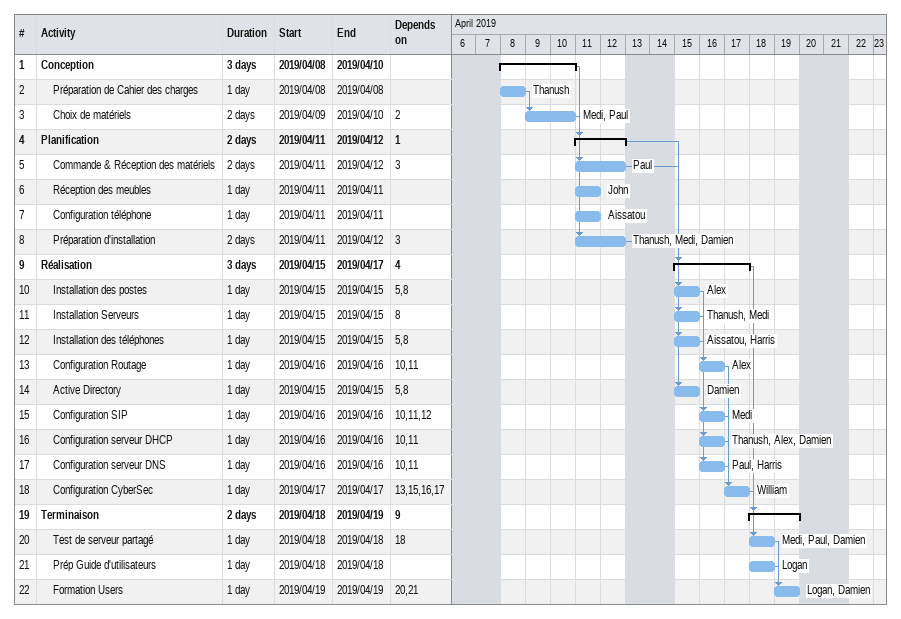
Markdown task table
| ID | Level | Task | Duration | Start | Finish | Predecessors | Resources |
|---|---|---|---|---|---|---|---|
| 1 | 1 | **Conception** | 3d | 2019-04-08 | 2019-04-10 |  |  |
| 2 | 2 | Préparation de Cahier des charges | 1d | 2019-04-08 | 2019-04-08 |  | Thanush |
| 3 | 2 | Choix de matériels | 2d | 2019-04-09 | 2019-04-10 | 2 | Medi, Paul |
| 4 | 1 | **Planification** | 2d | 2019-04-11 | 2019-04-12 | 1 |  |
| 5 | 2 | Commande & Réception des matériels | 2d | 2019-04-11 | 2019-04-12 | 3 | Paul |
| 6 | 2 | Réception des meubles | 1d | 2019-04-11 | 2019-04-11 |  | John |
| 7 | 2 | Configuration téléphone | 1d | 2019-04-11 | 2019-04-11 |  | Aissatou |
| 8 | 2 | Préparation d'installation | 2d | 2019-04-11 | 2019-04-12 | 3 | Thanush, Medi, Damien |
| 9 | 1 | **Réalisation** | 3d | 2019-04-15 | 2019-04-17 | 4 |  |
| 10 | 2 | Installation des postes | 1d | 2019-04-15 | 2019-04-15 | 5, 8 | Alex |
| 11 | 2 | Installation Serveurs | 1d | 2019-04-15 | 2019-04-15 | 8 | Thanush, Medi |
| 12 | 2 | Installation des téléphones | 1d | 2019-04-15 | 2019-04-15 | 5, 8 | Aissatou, Harris |
| 13 | 2 | Configuration Routage | 1d | 2019-04-16 | 2019-04-16 | 10, 11 | Alex |
| 14 | 2 | Active Directory | 1d | 2019-04-15 | 2019-04-15 | 5, 8 | Damien |
| 15 | 2 | Configuration SIP | 1d | 2019-04-16 | 2019-04-16 | 10, 11, 12 | Medi |
| 16 | 2 | Configuration serveur DHCP | 1d | 2019-04-16 | 2019-04-16 | 10, 11 | Thanush, Alex, Damien |
| 17 | 2 | Configuration serveur DNS | 1d | 2019-04-16 | 2019-04-16 | 10, 11 | Paul, Harris |
| 18 | 2 | Configuration CyberSec | 1d | 2019-04-17 | 2019-04-17 | 13, 15, 16, 17 | William |
| 19 | 1 | **Terminaison** | 2d | 2019-04-18 | 2019-04-19 | 9 |  |
| 20 | 2 | Test de serveur partagé | 1d | 2019-04-18 | 2019-04-18 | 18 | Medi, Paul, Damien |
| 21 | 2 | Prép Guide d'utilisateurs | 1d | 2019-04-18 | 2019-04-18 |  | Logan |
| 22 | 2 | Formation Users | 1d | 2019-04-19 | 2019-04-19 | 20, 21 | Logan, Damien |
